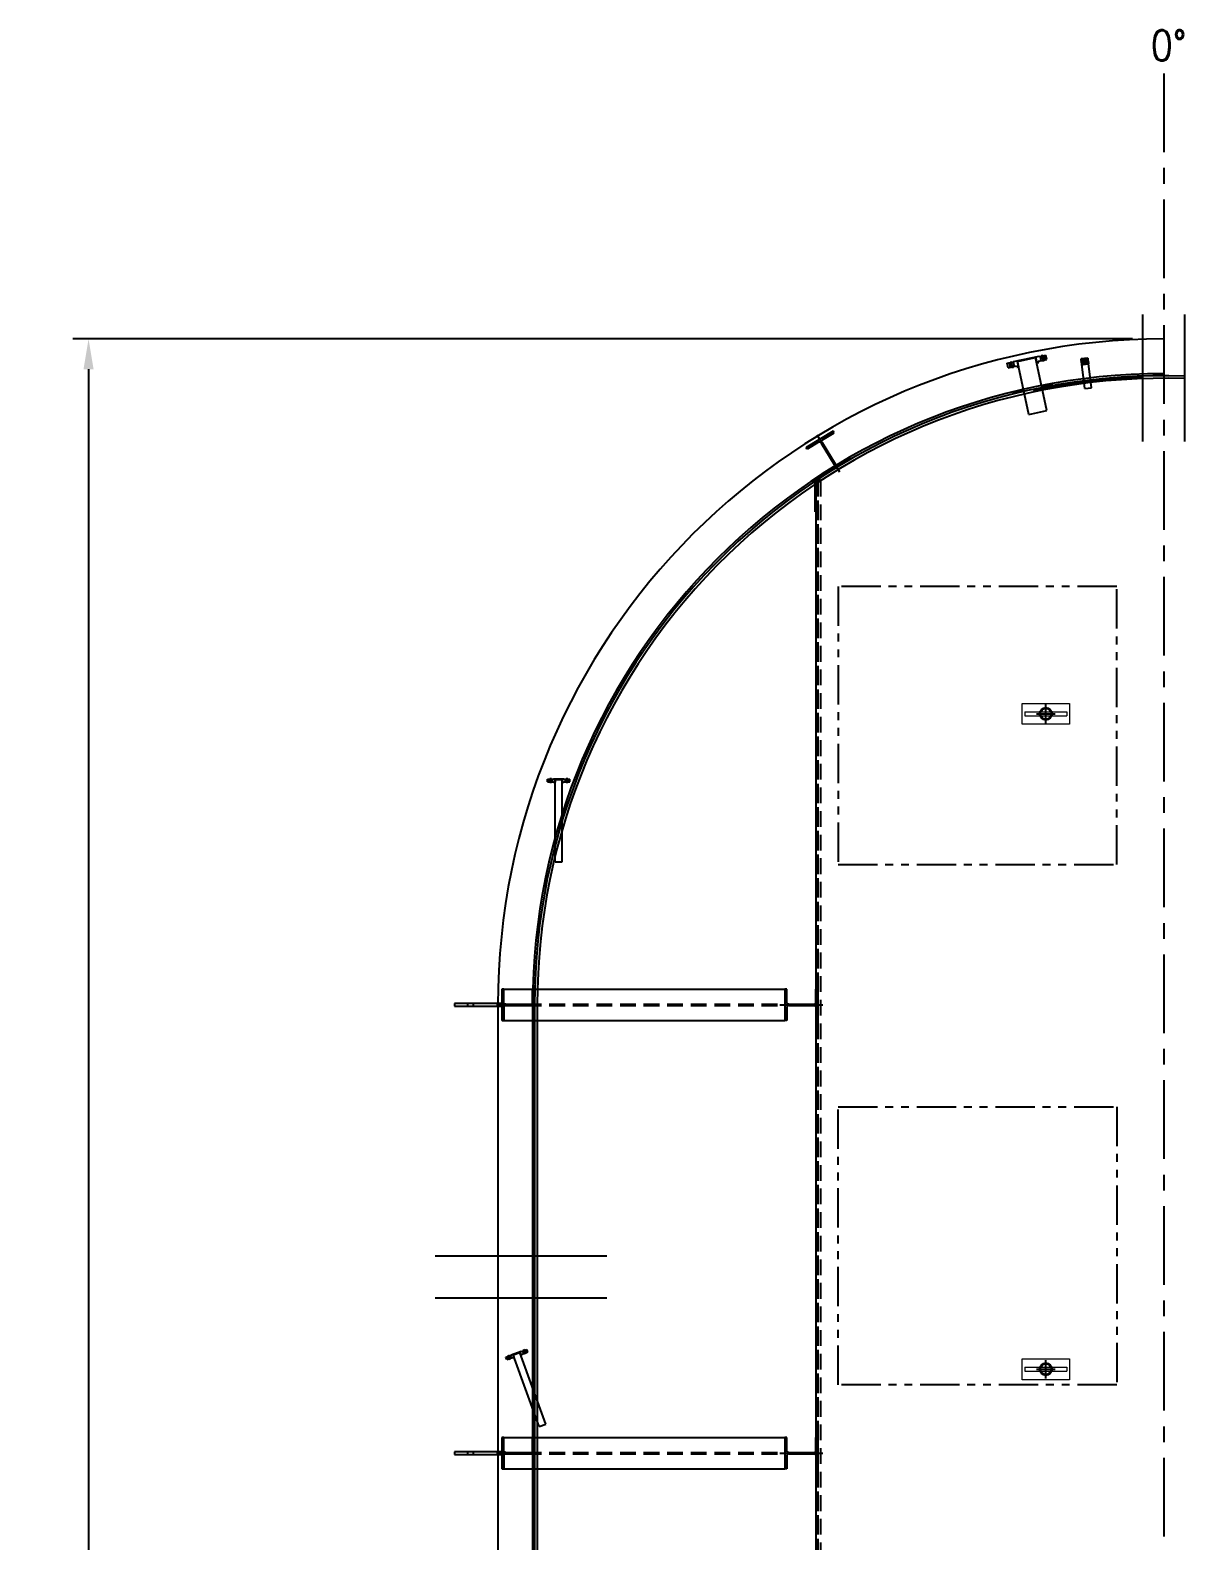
# Model space of a CAD drawing. Extents: x -3358 to -2794, y -13 to 855.
# Drawn here: x -3358.2 to -3138, y 567.1 to 855.2 of the extents above; entities that cross this region are included whole.
import ezdxf
from ezdxf.enums import TextEntityAlignment as Align

# ---------------------------------------------------------------- set-up
doc = ezdxf.new("R2010")
doc.units = 0
doc.header["$LTSCALE"] = 12
doc.header["$MEASUREMENT"] = 0
doc.header["$PDMODE"] = 33
doc.header["$PDSIZE"] = -0.5
for name, pattern in [('CENTER', [2, 1.25, -0.25, 0.25, -0.25]), ('HIDDEN', [0.375, 0.25, -0.125]), ('PHANTOM2', [1.25, 0.625, -0.125, 0.125, -0.125, 0.125, -0.125])]:
    doc.linetypes.add(name, pattern=pattern)
doc.layers.get('Defpoints').update_dxf_attribs({"linetype": 'CONTINUOUS'})
for name, color, linetype in [('1 PIPE', 7, 'CONTINUOUS'), ('1-150-RFSO', 14, 'CONTINUOUS'), ('2 PIPE', 7, 'CONTINUOUS'), ('3 PIPE', 7, 'CONTINUOUS'), ('3-150-RFSO', 14, 'CONTINUOUS'), ('6X20', 3, 'CONTINUOUS'), ('CENTER', 6, 'CENTER'), ('COVER', 3, 'CONTINUOUS'), ('DIM', 1, 'CONTINUOUS'), ('EXTERNALS', 3, 'CONTINUOUS'), ('REPAD', 7, 'CONTINUOUS'), ('ROOF', 140, 'CONTINUOUS'), ('SHELL', 40, 'CONTINUOUS'), ('TEXT', 4, 'CONTINUOUS')]:
    doc.layers.add(name, color=color, linetype=linetype)
for name, color, linetype, lineweight in [('AM_0', 7, 'CONTINUOUS', 30), ('Equipment-AM_0', 7, 'CONTINUOUS', 50), ('Equipment-AM_11', 92, 'PHANTOM2', 25), ('Process-AM_7', 142, 'CENTER', 25)]:
    doc.layers.add(name, color=color, linetype=linetype, lineweight=lineweight)
doc.styles.add('ROMANS', font='ROMANS.shx', dxfattribs={"width": 0.85, "height": 5.76})
doc.styles.get("Standard").update_dxf_attribs({"font": 'sanss___.ttf'})
doc.dimstyles.get("Standard").update_dxf_attribs({"dimtxt": 0.18, "dimasz": 0.18, "dimexe": 0.18, "dimexo": 0.0625, "dimgap": 0.09, "dimtad": 0, "dimtih": 1, "dimtoh": 1, "dimdec": 4, "dimzin": 0, "dimdsep": 46, "dimtxsty": 'Standard', "dimcen": 0.09, "dimadec": 0, "dimazin": 0, "dimtfac": 1, "dimtdec": 4, "dimtofl": 0, "dimtmove": 0, "dimatfit": 3, "dimfxl": 1, "dimtolj": 1, "dimtzin": 0, "dimarcsym": 0})

# ---------------------------------------------------------------- blocks, each defined once
blk = doc.blocks.new('A$C43fa0972')
at = {"layer": 'Equipment-AM_11'}
for points in [[(-62.12, 158.75), (-8.98, 158.75), (-8.98, 211.8), (-62.12, 211.8)], [(-62.12, 112.56), (-8.98, 112.56), (-8.98, 59.51), (-62.12, 59.51)]]:
    blk.add_lwpolyline(points, close=True, dxfattribs=at)
blk = doc.blocks.new('A$C1b871768')
at = {"layer": '6X20'}
for p, q in [((-5.88, 3), (-6.25, 3)), ((-6.25, 3), (-6.25, -3)), ((-5.88, 0.44), (-5.88, 3)), ((-0.38, 3), (0, 3)), ((-0.38, 0.44), (-0.38, 3)), ((0, 3), (0, -3)), ((-5.5, 0.12), (-0.75, 0.12)), ((-5.88, -0.44), (-5.88, -3)), ((-5.5, -0.12), (-0.75, -0.12)), ((-0.38, -0.44), (-0.38, -3)), ((-5.88, -3), (-6.25, -3)), ((-0.38, -3), (0, -3))]:
    blk.add_line(p, q, dxfattribs=at)
for points in [[(-5.5, 0.12, -0.083285), (-5.65, 0.15, -0.09084), (-5.77, 0.22, -0.104065), (-5.85, 0.32, -0.115836), (-5.88, 0.44, -0.115836)], [(-0.75, 0.12, 0.083285), (-0.6, 0.15, 0.09084), (-0.48, 0.22, 0.104065), (-0.4, 0.32, 0.115836), (-0.38, 0.44, 0.115836)], [(-5.5, -0.12, 0.083285), (-5.65, -0.15, 0.09084), (-5.77, -0.22, 0.104065), (-5.85, -0.32, 0.115836), (-5.88, -0.44, 0.115836)], [(-0.75, -0.12, -0.083285), (-0.6, -0.15, -0.09084), (-0.48, -0.22, -0.104065), (-0.4, -0.32, -0.115836), (-0.38, -0.44, -0.115836)]]:
    blk.add_lwpolyline(points, format="xyb", dxfattribs=at)
at = {"layer": 'CENTER'}
blk.add_line((-7.24, 0), (0.99, 0), dxfattribs=at)
blk = doc.blocks.new('A$C379cbd7f')
at = {"layer": '2 PIPE'}
for radius in [1.19, 1.03]:
    blk.add_circle((4.5, 2), radius, dxfattribs=at)
at = {"layer": 'EXTERNALS', "lineweight": 18}
for p, q in [((0, 0), (0, 4)), ((0, 4), (9, 4)), ((9, 4), (9, 0)), ((9, 0), (0, 0)), ((0.5, 2.38), (0.5, 1.62)), ((0.5, 2.38), (3.37, 2.38)), ((0.5, 1.62), (3.37, 1.62)), ((3.54, 2.38), (5.46, 2.38)), ((3.54, 1.62), (5.46, 1.62)), ((5.63, 2.38), (8.5, 2.38)), ((5.63, 1.62), (8.5, 1.62)), ((8.5, 2.38), (8.5, 1.62))]:
    blk.add_line(p, q, dxfattribs=at)
at = {"layer": 'Process-AM_7'}
for p, q in [((4.5, 0.25), (4.5, 3.75)), ((2.75, 2), (6.25, 2))]:
    blk.add_line(p, q, dxfattribs=at)
blk = doc.blocks.new('*D251')
at = {"layer": 'Defpoints', "color": 0, "transparency": 16777216}
for p in [(-3142.02, 796.33), (-3347.09, 278.33), (-3142.02, 278.33)]:
    blk.add_point(p, dxfattribs=at)
at = {"layer": 'TEXT', "color": 0, "lineweight": -2, "transparency": 16777216}
for p, q in [((-3148.02, 796.33), (-3350.09, 796.33)), ((-3347.09, 790.57), (-3347.09, 554.75)), ((-3347.09, 284.09), (-3347.09, 519.92)), ((-3148.02, 278.33), (-3350.09, 278.33))]:
    blk.add_line(p, q, dxfattribs=at)
at = {"layer": 'TEXT', "color": 0, "transparency": 16777216}
for points in [[(-3348.05, 790.57), (-3346.13, 790.57), (-3347.09, 796.33)], [(-3348.05, 284.09), (-3346.13, 284.09), (-3347.09, 278.33)]]:
    blk.add_solid(points, dxfattribs=at)
at = {"layer": 'TEXT', "color": 0, "transparency": 16777216, "char_height": 5.76, "attachment_point": 5, "style": 'ROMANS'}
for s, insert in [('\\A1;43\'-2"', (-3347.09, 545.56)), ('\\A1;[518]', (-3347.09, 528.14))]:
    blk.add_mtext(s, dxfattribs=dict(at, insert=insert))

msp = doc.modelspace()

# ---------------------------------------------------------------- linework, layer by layer
at = {"layer": '1 PIPE'}
for p, q in [((-3157.11491, 786.86836), (-3157.80829, 792.51552)), ((-3155.80971, 787.02862), (-3156.50358, 792.6798)), ((-3157.11491, 786.86836), (-3155.80971, 787.02862)), ((-3258.09824, 696.60243), (-3258.09824, 712.2939)), ((-3258.09824, 712.2939), (-3256.78324, 712.2939)), ((-3256.78324, 696.60243), (-3256.78324, 712.2939)), ((-3258.09824, 696.60243), (-3256.78324, 696.60243)), ((-3266.10164, 602.57864), (-3264.86595, 603.02839)), ((-3261.13607, 588.93583), (-3266.10164, 602.57864)), ((-3259.90037, 589.38559), (-3264.86595, 603.02839)), ((-3261.13607, 588.93583), (-3259.90037, 589.38559))]:
    msp.add_line(p, q, dxfattribs=at)
at = {"layer": '1-150-RFSO'}
for p, q in [((-3259.56574, 712.3564), (-3258.44074, 712.3564)), ((-3259.56574, 711.8564), (-3259.56574, 712.3564)), ((-3259.56574, 711.8564), (-3258.40949, 711.8564)), ((-3259.31574, 712.3564), (-3259.31574, 711.8564)), ((-3258.69074, 712.3564), (-3258.69074, 711.8564)), ((-3258.44074, 712.4189), (-3256.44074, 712.4189)), ((-3258.44074, 712.3564), (-3258.44074, 712.4189)), ((-3258.40949, 711.7939), (-3258.40949, 711.8564)), ((-3258.40949, 711.7939), (-3258.09824, 711.7939)), ((-3258.12074, 712.4189), (-3258.12074, 711.7939)), ((-3256.78324, 711.7939), (-3256.47199, 711.7939)), ((-3256.76074, 712.4189), (-3256.76074, 711.7939)), ((-3256.47199, 711.7939), (-3256.47199, 711.8564)), ((-3256.47199, 711.8564), (-3255.31574, 711.8564)), ((-3256.44074, 712.3564), (-3256.44074, 712.4189)), ((-3256.44074, 712.3564), (-3255.31574, 712.3564)), ((-3256.19074, 712.3564), (-3256.19074, 711.8564)), ((-3255.56574, 712.3564), (-3255.56574, 711.8564)), ((-3255.31574, 711.8564), (-3255.31574, 712.3564)), ((-3267.50202, 602.13545), (-3266.44486, 602.52022)), ((-3267.2671, 602.22096), (-3267.09609, 601.75111)), ((-3266.67979, 602.43472), (-3266.50878, 601.96487)), ((-3266.46624, 602.57896), (-3264.58686, 603.263)), ((-3266.44486, 602.52022), (-3266.46624, 602.57896)), ((-3266.16554, 602.6884), (-3265.95178, 602.10109)), ((-3264.88756, 603.15355), (-3264.67379, 602.56624)), ((-3264.69494, 602.55855), (-3264.40246, 602.665)), ((-3264.56548, 603.20427), (-3264.58686, 603.263)), ((-3264.56548, 603.20427), (-3263.50833, 603.58904)), ((-3264.42383, 602.72373), (-3263.33732, 603.11919)), ((-3264.40246, 602.665), (-3264.42383, 602.72373)), ((-3264.33056, 603.28977), (-3264.15955, 602.81992)), ((-3263.74325, 603.50353), (-3263.57224, 603.03369)), ((-3263.33732, 603.11919), (-3263.50833, 603.58904)), ((-3267.33101, 601.66561), (-3267.50202, 602.13545)), ((-3267.33101, 601.66561), (-3266.24449, 602.06107)), ((-3266.22311, 602.00234), (-3266.24449, 602.06107)), ((-3266.22311, 602.00234), (-3265.93063, 602.10879))]:
    msp.add_line(p, q, dxfattribs=at)
at = {"layer": '3 PIPE'}
for p, q in [((-3169.89702, 792.0623), (-3166.47351, 792.78999)), ((-3164.32022, 782.65957), (-3166.47351, 792.78999)), ((-3167.74374, 781.93188), (-3169.89702, 792.0623)), ((-3167.74374, 781.93188), (-3164.32022, 782.65957))]:
    msp.add_line(p, q, dxfattribs=at)
at = {"layer": '3-150-RFSO'}
for p, q in [((-3170.65662, 792.02864), (-3165.76589, 793.06819)), ((-3166.46526, 792.91954), (-3166.21837, 791.75799)), ((-3165.93777, 792.07321), (-3164.34828, 792.41107)), ((-3165.75289, 793.00706), (-3165.76589, 793.06819)), ((-3165.75289, 793.00706), (-3164.53021, 793.26695)), ((-3165.63062, 793.03305), (-3165.4487, 792.17717)), ((-3164.89701, 793.18898), (-3164.71509, 792.3331)), ((-3164.34828, 792.41107), (-3164.53021, 793.26695)), ((-3171.86631, 791.70761), (-3170.64363, 791.9675)), ((-3171.68439, 790.85173), (-3171.86631, 791.70761)), ((-3171.68439, 790.85173), (-3170.0949, 791.18959)), ((-3171.49951, 791.78558), (-3171.31759, 790.9297)), ((-3170.7659, 791.94151), (-3170.58398, 791.08563)), ((-3170.64363, 791.9675), (-3170.65662, 792.02864)), ((-3170.04292, 790.94505), (-3170.0949, 791.18959)), ((-3170.04292, 790.94505), (-3169.67612, 791.02302)), ((-3169.95725, 792.17729), (-3169.71035, 791.01574)), ((-3166.2526, 791.75071), (-3165.8858, 791.82868)), ((-3165.8858, 791.82868), (-3165.93777, 792.07321))]:
    msp.add_line(p, q, dxfattribs=at)
at = {"layer": '6X20'}
for p, q in [((-3268.22084, 672.33221), (-3214.27084, 672.33221)), ((-3268.22084, 666.33221), (-3268.22084, 672.33221)), ((-3213.89584, 672.33221), (-3214.27084, 672.33221)), ((-3214.27084, 672.33221), (-3214.27084, 666.33221)), ((-3213.89584, 669.76971), (-3213.89584, 672.33221)), ((-3208.39584, 672.33221), (-3208.02084, 672.33221)), ((-3208.39584, 669.76971), (-3208.39584, 672.33221)), ((-3208.02084, 672.33221), (-3208.02084, 666.33221)), ((-3213.89584, 668.89471), (-3213.89584, 666.33221)), ((-3213.52084, 669.45721), (-3208.77084, 669.45721)), ((-3213.52084, 669.20721), (-3208.77084, 669.20721)), ((-3208.39584, 668.89471), (-3208.39584, 666.33221)), ((-3268.22084, 666.33221), (-3214.27084, 666.33221)), ((-3213.89584, 666.33221), (-3214.27084, 666.33221)), ((-3208.39584, 666.33221), (-3208.02084, 666.33221)), ((-3268.22084, 586.83221), (-3214.27084, 586.83221)), ((-3268.22084, 580.83221), (-3268.22084, 586.83221)), ((-3213.89584, 586.83221), (-3214.27084, 586.83221)), ((-3214.27084, 586.83221), (-3214.27084, 580.83221)), ((-3213.89584, 584.26971), (-3213.89584, 586.83221)), ((-3208.39584, 586.83221), (-3208.02084, 586.83221)), ((-3208.39584, 584.26971), (-3208.39584, 586.83221)), ((-3208.02084, 586.83221), (-3208.02084, 580.83221)), ((-3213.89584, 583.39471), (-3213.89584, 580.83221)), ((-3213.52084, 583.95721), (-3208.77084, 583.95721)), ((-3213.52084, 583.70721), (-3208.77084, 583.70721)), ((-3208.39584, 583.39471), (-3208.39584, 580.83221)), ((-3268.22084, 580.83221), (-3214.27084, 580.83221)), ((-3213.89584, 580.83221), (-3214.27084, 580.83221)), ((-3208.39584, 580.83221), (-3208.02084, 580.83221))]:
    msp.add_line(p, q, dxfattribs=at)
at = {"layer": '6X20', "linetype": 'HIDDEN'}
for p, q in [((-3268.22084, 669.45721), (-3214.27084, 669.45721)), ((-3268.22084, 669.20721), (-3214.27084, 669.20721)), ((-3268.22084, 583.95721), (-3214.27084, 583.95721)), ((-3268.22084, 583.70721), (-3214.27084, 583.70721))]:
    msp.add_line(p, q, dxfattribs=at)
at = {"layer": '6X20'}
for points in [[(-3213.52084, 669.45721, -0.083284913), (-3213.66728, 669.48177, -0.090840062), (-3213.78601, 669.54874, -0.104065287), (-3213.86846, 669.65309, -0.115836433), (-3213.89584, 669.76971, -0.115836433)], [(-3213.52084, 669.20721, 0.083284913), (-3213.66728, 669.18265, 0.090840062), (-3213.78601, 669.11568, 0.104065287), (-3213.86846, 669.01132, 0.115836433), (-3213.89584, 668.89471, 0.115836433)], [(-3208.77084, 669.45721, 0.083284913), (-3208.6244, 669.48177, 0.090840062), (-3208.50568, 669.54874, 0.104065287), (-3208.42323, 669.65309, 0.115836433), (-3208.39584, 669.76971, 0.115836433)], [(-3208.77084, 669.20721, -0.083284913), (-3208.6244, 669.18265, -0.090840062), (-3208.50568, 669.11568, -0.104065287), (-3208.42323, 669.01132, -0.115836433), (-3208.39584, 668.89471, -0.115836433)], [(-3213.52084, 583.95721, -0.083284913), (-3213.66728, 583.98177, -0.090840062), (-3213.78601, 584.04874, -0.104065287), (-3213.86846, 584.15309, -0.115836433), (-3213.89584, 584.26971, -0.115836433)], [(-3213.52084, 583.70721, 0.083284913), (-3213.66728, 583.68265, 0.090840062), (-3213.78601, 583.61568, 0.104065287), (-3213.86846, 583.51132, 0.115836433), (-3213.89584, 583.39471, 0.115836433)], [(-3208.77084, 583.95721, 0.083284913), (-3208.6244, 583.98177, 0.090840062), (-3208.50568, 584.04874, 0.104065287), (-3208.42323, 584.15309, 0.115836433), (-3208.39584, 584.26971, 0.115836433)], [(-3208.77084, 583.70721, -0.083284913), (-3208.6244, 583.68265, -0.090840062), (-3208.50568, 583.61568, -0.104065287), (-3208.42323, 583.51132, -0.115836433), (-3208.39584, 583.39471, -0.115836433)]]:
    msp.add_lwpolyline(points, format="xyb", dxfattribs=at)
at = {"layer": 'AM_0'}
for p, q in [((-3157.80829, 792.51552), (-3156.50358, 792.6798)), ((-3157.78762, 792.32914), (-3157.78607, 792.31673)), ((-3157.7409, 792.39168), (-3157.7378, 792.36687)), ((-3156.5466, 792.56733), (-3156.54967, 792.59187)), ((-3156.53417, 792.46811), (-3156.53725, 792.49265)), ((-3156.52174, 792.36888), (-3156.52482, 792.39342)), ((-3156.50931, 792.26966), (-3156.51239, 792.2942)), ((-3156.49989, 792.62987), (-3156.5061, 792.67948)), ((-3156.48746, 792.53065), (-3156.48901, 792.54305)), ((-3156.47503, 792.43142), (-3156.47658, 792.44382)), ((-3156.4626, 792.3322), (-3156.46415, 792.3446)), ((-3157.77519, 792.22991), (-3157.77364, 792.21751)), ((-3157.76276, 792.13069), (-3157.76121, 792.11829)), ((-3157.75033, 792.03146), (-3157.74878, 792.01906)), ((-3157.7379, 791.93224), (-3157.73635, 791.91984)), ((-3157.72847, 792.29245), (-3157.72537, 792.26765)), ((-3157.72547, 791.83302), (-3157.72392, 791.82061)), ((-3157.71605, 792.19323), (-3157.71294, 792.16842)), ((-3157.71304, 791.73379), (-3157.71149, 791.72139)), ((-3157.70362, 792.09401), (-3157.70051, 792.0692)), ((-3157.70061, 791.63457), (-3157.69906, 791.62216)), ((-3157.69119, 791.99478), (-3157.68808, 791.96998)), ((-3157.68818, 791.53534), (-3157.68663, 791.52294)), ((-3157.68663, 791.52294), (-3157.62904, 791.49866)), ((-3157.67575, 791.43612), (-3157.68663, 791.52294)), ((-3157.67876, 791.89556), (-3157.67565, 791.87075)), ((-3157.66633, 791.79633), (-3157.66322, 791.77153)), ((-3157.6539, 791.69711), (-3157.65079, 791.6723)), ((-3157.64147, 791.59788), (-3157.63836, 791.57308)), ((-3157.62904, 791.49866), (-3157.62593, 791.47385)), ((-3156.49688, 792.17043), (-3156.49996, 792.19497)), ((-3156.48445, 792.07121), (-3156.48753, 792.09575)), ((-3156.47202, 791.97198), (-3156.4751, 791.99652)), ((-3156.45959, 791.87276), (-3156.46267, 791.8973)), ((-3156.45017, 792.23297), (-3156.45172, 792.24538)), ((-3156.44716, 791.77353), (-3156.45024, 791.79807)), ((-3156.43774, 792.13375), (-3156.43929, 792.14615)), ((-3156.43474, 791.67431), (-3156.43781, 791.69885)), ((-3156.42531, 792.03452), (-3156.42686, 792.04693)), ((-3156.41288, 791.9353), (-3156.41443, 791.9477)), ((-3156.40045, 791.83607), (-3156.402, 791.84848)), ((-3156.38802, 791.73685), (-3156.38957, 791.74925))]:
    msp.add_line(p, q, dxfattribs=at)
at = {"layer": 'AM_0', "flags": 128}
for points in [[(-3156.5024, 792.62904), (-3156.51519, 792.62484), (-3156.56199, 792.61576), (-3156.63775, 792.60313), (-3156.73899, 792.58737), (-3156.86418, 792.56848), (-3156.84309, 792.56754), (-3156.99577, 792.54535), (-3157.15684, 792.52198), (-3157.13911, 792.52056), (-3157.29179, 792.49837), (-3157.4342, 792.47736), (-3157.55939, 792.45846), (-3157.66063, 792.4427), (-3157.73639, 792.43007), (-3157.78319, 792.42099), (-3157.79607, 792.41604), (-3157.79325, 792.41487)], [(-3157.79325, 792.41487), (-3157.76458, 792.40271), (-3157.7359, 792.39055)], [(-3156.49165, 792.54323), (-3156.48901, 792.54305), (-3156.50432, 792.53802), (-3156.55111, 792.52894), (-3156.62688, 792.51631), (-3156.72811, 792.50055), (-3156.8533, 792.48165), (-3156.83222, 792.48071), (-3156.98489, 792.45853), (-3157.14596, 792.43515), (-3157.12824, 792.43373), (-3157.28091, 792.41155), (-3157.42333, 792.39053), (-3157.54852, 792.37164), (-3157.64975, 792.35588), (-3157.72552, 792.34325), (-3157.77231, 792.33416), (-3157.78762, 792.32914)], [(-3156.48997, 792.52982), (-3156.50276, 792.52562), (-3156.54956, 792.51654), (-3156.62532, 792.5039), (-3156.72656, 792.48814), (-3156.85175, 792.46925), (-3156.83066, 792.46831), (-3156.98334, 792.44613), (-3157.14441, 792.42275), (-3157.12668, 792.42133), (-3157.27936, 792.39915), (-3157.42177, 792.37813), (-3157.54697, 792.35924), (-3157.6482, 792.34348), (-3157.72396, 792.33084), (-3157.77076, 792.32176), (-3157.78607, 792.31673), (-3157.77697, 792.31612)], [(-3157.73323, 792.3692), (-3157.75802, 792.35034), (-3157.78281, 792.33148)], [(-3157.78082, 792.31565), (-3157.75215, 792.30349), (-3157.72347, 792.29132)], [(-3156.47922, 792.44401), (-3156.47658, 792.44382), (-3156.49189, 792.4388), (-3156.53868, 792.42972), (-3156.61445, 792.41708), (-3156.71568, 792.40132), (-3156.84087, 792.38243), (-3156.81979, 792.38149), (-3156.97246, 792.3593), (-3157.13353, 792.33593), (-3157.11581, 792.33451), (-3157.26848, 792.31232), (-3157.4109, 792.29131), (-3157.53609, 792.27242), (-3157.63732, 792.25666), (-3157.71309, 792.24402), (-3157.75988, 792.23494), (-3157.77519, 792.22991)], [(-3156.47503, 792.43142), (-3156.49033, 792.4264), (-3156.53713, 792.41731), (-3156.6129, 792.40468), (-3156.71413, 792.38892), (-3156.83932, 792.37003), (-3156.81823, 792.36909), (-3156.97091, 792.3469), (-3157.13198, 792.32353), (-3157.11425, 792.32211), (-3157.26693, 792.29992), (-3157.40934, 792.27891), (-3157.53454, 792.26001), (-3157.63577, 792.24425), (-3157.71153, 792.23162), (-3157.75833, 792.22254), (-3157.77364, 792.21751), (-3157.76454, 792.21689)], [(-3156.4668, 792.34478), (-3156.46415, 792.3446), (-3156.47946, 792.33957), (-3156.52625, 792.33049), (-3156.60202, 792.31786), (-3156.70325, 792.3021), (-3156.82844, 792.2832), (-3156.80736, 792.28227), (-3156.96003, 792.26008), (-3157.1211, 792.23671), (-3157.10338, 792.23529), (-3157.25605, 792.2131), (-3157.39847, 792.19208), (-3157.52366, 792.17319), (-3157.62489, 792.15743), (-3157.70066, 792.1448), (-3157.74745, 792.13572), (-3157.76276, 792.13069)], [(-3156.4626, 792.3322), (-3156.4779, 792.32717), (-3156.5247, 792.31809), (-3156.60047, 792.30545), (-3156.7017, 792.2897), (-3156.82689, 792.2708), (-3156.8058, 792.26986), (-3156.95848, 792.24768), (-3157.11955, 792.2243), (-3157.10182, 792.22288), (-3157.2545, 792.2007), (-3157.39692, 792.17968), (-3157.52211, 792.16079), (-3157.62334, 792.14503), (-3157.6991, 792.13239), (-3157.7459, 792.12331), (-3157.76121, 792.11829), (-3157.75211, 792.11767)], [(-3156.55218, 792.59129), (-3156.56399, 792.58724), (-3156.60771, 792.57854), (-3156.67851, 792.56653), (-3156.77312, 792.5516), (-3156.72661, 792.55381), (-3156.85972, 792.53396), (-3157.00241, 792.51302), (-3157.15295, 792.49097), (-3157.1247, 792.49087), (-3157.26739, 792.46993), (-3157.4005, 792.45008), (-3157.5175, 792.43222), (-3157.6121, 792.41729), (-3157.6829, 792.40527), (-3157.72662, 792.39658), (-3157.7409, 792.39168)], [(-3156.5466, 792.56733), (-3156.56088, 792.56243), (-3156.6046, 792.55374), (-3156.6754, 792.54172), (-3156.77001, 792.52679), (-3156.72351, 792.529), (-3156.85661, 792.50915), (-3156.9993, 792.48822), (-3157.14985, 792.46616), (-3157.12159, 792.46606), (-3157.26428, 792.44513), (-3157.39739, 792.42528), (-3157.51439, 792.40741), (-3157.60899, 792.39248), (-3157.6798, 792.38047), (-3157.72351, 792.37177), (-3157.72965, 792.36967)], [(-3156.53975, 792.49206), (-3156.55156, 792.48801), (-3156.59528, 792.47932), (-3156.66608, 792.4673), (-3156.76069, 792.45238), (-3156.87769, 792.43451), (-3156.84729, 792.43473), (-3156.98998, 792.4138), (-3157.14052, 792.39174), (-3157.11227, 792.39164), (-3157.25496, 792.37071), (-3157.38807, 792.35086), (-3157.50507, 792.33299), (-3157.59967, 792.31806), (-3157.67047, 792.30605), (-3157.71419, 792.29735), (-3157.72847, 792.29245)], [(-3156.53417, 792.46811), (-3156.54845, 792.46321), (-3156.59217, 792.45451), (-3156.66297, 792.4425), (-3156.75758, 792.42757), (-3156.87458, 792.4097), (-3156.84418, 792.40993), (-3156.98687, 792.38899), (-3157.13742, 792.36694), (-3157.10916, 792.36684), (-3157.25185, 792.3459), (-3157.38496, 792.32605), (-3157.50196, 792.30818), (-3157.59657, 792.29326), (-3157.66737, 792.28124), (-3157.71108, 792.27255), (-3157.71722, 792.27044)], [(-3156.52733, 792.39284), (-3156.53913, 792.38879), (-3156.58285, 792.38009), (-3156.65365, 792.36808), (-3156.74826, 792.35315), (-3156.86526, 792.33528), (-3156.83486, 792.33551), (-3156.97755, 792.31457), (-3157.1281, 792.29252), (-3157.09984, 792.29242), (-3157.24253, 792.27148), (-3157.37564, 792.25163), (-3157.49264, 792.23377), (-3157.58724, 792.21884), (-3157.65804, 792.20682), (-3157.70176, 792.19813), (-3157.71605, 792.19323)], [(-3156.52174, 792.36888), (-3156.53602, 792.36398), (-3156.57974, 792.35529), (-3156.65054, 792.34327), (-3156.74515, 792.32834), (-3156.86215, 792.31048), (-3156.83175, 792.3107), (-3156.97444, 792.28977), (-3157.12499, 792.26771), (-3157.09673, 792.26761), (-3157.23942, 792.24668), (-3157.37253, 792.22683), (-3157.48953, 792.20896), (-3157.58414, 792.19403), (-3157.65494, 792.18202), (-3157.69865, 792.17332), (-3157.70479, 792.17122)], [(-3156.55009, 792.59155), (-3156.52517, 792.61044), (-3156.50025, 792.62933)], [(-3156.48949, 792.54349), (-3156.51831, 792.55564), (-3156.54663, 792.56759)], [(-3156.53766, 792.49233), (-3156.51274, 792.51122), (-3156.48782, 792.5301)], [(-3156.47706, 792.44426), (-3156.50588, 792.45642), (-3156.5342, 792.46837)], [(-3156.52523, 792.3931), (-3156.50031, 792.41199), (-3156.47539, 792.43088)], [(-3156.46463, 792.34504), (-3156.49345, 792.35719), (-3156.52177, 792.36915)], [(-3156.51281, 792.29388), (-3156.48788, 792.31277), (-3156.46296, 792.33165)], [(-3157.7208, 792.26998), (-3157.74559, 792.25112), (-3157.77038, 792.23226)], [(-3157.76839, 792.21643), (-3157.73972, 792.20426), (-3157.71104, 792.1921)], [(-3157.70837, 792.17075), (-3157.73316, 792.15189), (-3157.75795, 792.13303)], [(-3157.75596, 792.1172), (-3157.72729, 792.10504), (-3157.69862, 792.09287)], [(-3156.45437, 792.24556), (-3156.45172, 792.24538), (-3156.46703, 792.24035), (-3156.51382, 792.23127), (-3156.58959, 792.21863), (-3156.69082, 792.20287), (-3156.81601, 792.18398), (-3156.79493, 792.18304), (-3156.9476, 792.16086), (-3157.10867, 792.13748), (-3157.09095, 792.13606), (-3157.24362, 792.11388), (-3157.38604, 792.09286), (-3157.51123, 792.07397), (-3157.61246, 792.05821), (-3157.68823, 792.04557), (-3157.73502, 792.03649), (-3157.75033, 792.03146)], [(-3156.45269, 792.23215), (-3156.46547, 792.22795), (-3156.51227, 792.21887), (-3156.58804, 792.20623), (-3156.68927, 792.19047), (-3156.81446, 792.17158), (-3156.79337, 792.17064), (-3156.94605, 792.14845), (-3157.10712, 792.12508), (-3157.08939, 792.12366), (-3157.24207, 792.10147), (-3157.38449, 792.08046), (-3157.50968, 792.06156), (-3157.61091, 792.04581), (-3157.68668, 792.03317), (-3157.73347, 792.02409), (-3157.74878, 792.01906), (-3157.73968, 792.01844)], [(-3157.69594, 792.07153), (-3157.72073, 792.05267), (-3157.74552, 792.03381)], [(-3157.74353, 792.01798), (-3157.71486, 792.00581), (-3157.68619, 791.99365)], [(-3156.44194, 792.14633), (-3156.43929, 792.14615), (-3156.4546, 792.14113), (-3156.50139, 792.13204), (-3156.57716, 792.11941), (-3156.67839, 792.10365), (-3156.80358, 792.08476), (-3156.7825, 792.08382), (-3156.93517, 792.06163), (-3157.09624, 792.03826), (-3157.07852, 792.03684), (-3157.23119, 792.01465), (-3157.37361, 791.99364), (-3157.4988, 791.97474), (-3157.60003, 791.95898), (-3157.6758, 791.94635), (-3157.7226, 791.93727), (-3157.7379, 791.93224)], [(-3156.44026, 792.13292), (-3156.45304, 792.12872), (-3156.49984, 792.11964), (-3156.57561, 792.107), (-3156.67684, 792.09125), (-3156.80203, 792.07235), (-3156.78095, 792.07141), (-3156.93362, 792.04923), (-3157.09469, 792.02585), (-3157.07696, 792.02443), (-3157.22964, 792.00225), (-3157.37206, 791.98123), (-3157.49725, 791.96234), (-3157.59848, 791.94658), (-3157.67425, 791.93394), (-3157.72104, 791.92486), (-3157.73635, 791.91984), (-3157.72725, 791.91922)], [(-3157.68351, 791.9723), (-3157.7083, 791.95345), (-3157.73309, 791.93459)], [(-3157.7311, 791.91875), (-3157.70243, 791.90659), (-3157.67376, 791.89443)], [(-3156.42951, 792.04711), (-3156.42686, 792.04693), (-3156.44217, 792.0419), (-3156.48896, 792.03282), (-3156.56473, 792.02018), (-3156.66596, 792.00443), (-3156.79115, 791.98553), (-3156.77007, 791.98459), (-3156.92274, 791.96241), (-3157.08382, 791.93903), (-3157.06609, 791.93761), (-3157.21876, 791.91543), (-3157.36118, 791.89441), (-3157.48637, 791.87552), (-3157.5876, 791.85976), (-3157.66337, 791.84712), (-3157.71017, 791.83804), (-3157.72547, 791.83302)], [(-3156.42783, 792.0337), (-3156.44061, 792.0295), (-3156.48741, 792.02042), (-3156.56318, 792.00778), (-3156.66441, 791.99202), (-3156.7896, 791.97313), (-3156.76852, 791.97219), (-3156.92119, 791.95), (-3157.08226, 791.92663), (-3157.06454, 791.92521), (-3157.21721, 791.90302), (-3157.35963, 791.88201), (-3157.48482, 791.86311), (-3157.58605, 791.84736), (-3157.66182, 791.83472), (-3157.70861, 791.82564), (-3157.72392, 791.82061), (-3157.71482, 791.81999)], [(-3157.67108, 791.87308), (-3157.69587, 791.85422), (-3157.72066, 791.83536)], [(-3157.71867, 791.81953), (-3157.69, 791.80736), (-3157.66133, 791.7952)], [(-3156.41708, 791.94788), (-3156.41443, 791.9477), (-3156.42974, 791.94268), (-3156.47653, 791.93359), (-3156.5523, 791.92096), (-3156.65353, 791.9052), (-3156.77872, 791.88631), (-3156.75764, 791.88537), (-3156.91031, 791.86318), (-3157.07139, 791.83981), (-3157.05366, 791.83839), (-3157.20633, 791.8162), (-3157.34875, 791.79519), (-3157.47394, 791.77629), (-3157.57517, 791.76053), (-3157.65094, 791.7479), (-3157.69774, 791.73882), (-3157.71304, 791.73379)], [(-3156.41288, 791.9353), (-3156.42819, 791.93027), (-3156.47498, 791.92119), (-3156.55075, 791.90856), (-3156.65198, 791.8928), (-3156.77717, 791.8739), (-3156.75609, 791.87296), (-3156.90876, 791.85078), (-3157.06983, 791.8274), (-3157.05211, 791.82598), (-3157.20478, 791.8038), (-3157.3472, 791.78278), (-3157.47239, 791.76389), (-3157.57362, 791.74813), (-3157.64939, 791.7355), (-3157.69618, 791.72641), (-3157.71149, 791.72139), (-3157.70239, 791.72077)], [(-3157.65865, 791.77386), (-3157.68344, 791.755), (-3157.70823, 791.73614)], [(-3157.70625, 791.7203), (-3157.67757, 791.70814), (-3157.6489, 791.69598)], [(-3156.5149, 792.29361), (-3156.5267, 792.28956), (-3156.57042, 792.28087), (-3156.64122, 792.26885), (-3156.73583, 792.25393), (-3156.85283, 792.23606), (-3156.82243, 792.23629), (-3156.96512, 792.21535), (-3157.11567, 792.19329), (-3157.08741, 792.19319), (-3157.2301, 792.17226), (-3157.36321, 792.15241), (-3157.48021, 792.13454), (-3157.57481, 792.11961), (-3157.64561, 792.1076), (-3157.68933, 792.0989), (-3157.70362, 792.09401)], [(-3156.40465, 791.84866), (-3156.402, 791.84848), (-3156.41731, 791.84345), (-3156.46411, 791.83437), (-3156.53987, 791.82173), (-3156.6411, 791.80598), (-3156.7663, 791.78708), (-3156.74521, 791.78614), (-3156.89788, 791.76396), (-3157.05896, 791.74058), (-3157.04123, 791.73916), (-3157.1939, 791.71698), (-3157.33632, 791.69596), (-3157.46151, 791.67707), (-3157.56274, 791.66131), (-3157.63851, 791.64867), (-3157.68531, 791.63959), (-3157.70061, 791.63457)], [(-3156.40045, 791.83607), (-3156.41576, 791.83105), (-3156.46255, 791.82197), (-3156.53832, 791.80933), (-3156.63955, 791.79357), (-3156.76474, 791.77468), (-3156.74366, 791.77374), (-3156.89633, 791.75155), (-3157.0574, 791.72818), (-3157.03968, 791.72676), (-3157.19235, 791.70457), (-3157.33477, 791.68356), (-3157.45996, 791.66466), (-3157.56119, 791.64891), (-3157.63696, 791.63627), (-3157.68375, 791.62719), (-3157.69906, 791.62216), (-3157.68996, 791.62154)], [(-3157.64622, 791.67463), (-3157.67101, 791.65577), (-3157.6958, 791.63691)], [(-3157.69382, 791.62108), (-3157.66514, 791.60892), (-3157.63647, 791.59675)], [(-3156.50931, 792.26966), (-3156.5236, 792.26476), (-3156.56731, 792.25606), (-3156.63811, 792.24405), (-3156.73272, 792.22912), (-3156.84972, 792.21125), (-3156.81932, 792.21148), (-3156.96202, 792.19054), (-3157.11256, 792.16849), (-3157.0843, 792.16839), (-3157.22699, 792.14745), (-3157.3601, 792.1276), (-3157.4771, 792.10974), (-3157.57171, 792.09481), (-3157.64251, 792.08279), (-3157.68623, 792.0741), (-3157.69236, 792.07199)], [(-3156.50247, 792.19439), (-3156.51427, 792.19034), (-3156.55799, 792.18164), (-3156.62879, 792.16963), (-3156.7234, 792.1547), (-3156.8404, 792.13683), (-3156.81, 792.13706), (-3156.95269, 792.11613), (-3157.10324, 792.09407), (-3157.07498, 792.09397), (-3157.21767, 792.07303), (-3157.35078, 792.05319), (-3157.46778, 792.03532), (-3157.56238, 792.02039), (-3157.63319, 792.00838), (-3157.6769, 791.99968), (-3157.69119, 791.99478)], [(-3156.39222, 791.74943), (-3156.38957, 791.74925), (-3156.40488, 791.74423), (-3156.45168, 791.73515), (-3156.52744, 791.72251), (-3156.62867, 791.70675), (-3156.75387, 791.68786), (-3156.73278, 791.68692), (-3156.88545, 791.66473), (-3157.04653, 791.64136), (-3157.0288, 791.63994), (-3157.18147, 791.61775), (-3157.32389, 791.59674), (-3157.44908, 791.57784), (-3157.55031, 791.56209), (-3157.62608, 791.54945), (-3157.67288, 791.54037), (-3157.68818, 791.53534)], [(-3156.39054, 791.73602), (-3156.40333, 791.73182), (-3156.45012, 791.72274), (-3156.52589, 791.71011), (-3156.62712, 791.69435), (-3156.75231, 791.67545), (-3156.73123, 791.67451), (-3156.8839, 791.65233), (-3157.04497, 791.62896), (-3157.02725, 791.62754), (-3157.17992, 791.60535), (-3157.32234, 791.58433), (-3157.44753, 791.56544), (-3157.54876, 791.54968), (-3157.62453, 791.53705), (-3157.67132, 791.52796), (-3157.68663, 791.52294)], [(-3157.63379, 791.57541), (-3157.65858, 791.55655), (-3157.68337, 791.53769)], [(-3156.49688, 792.17043), (-3156.51117, 792.16553), (-3156.55488, 792.15684), (-3156.62568, 792.14482), (-3156.72029, 792.1299), (-3156.83729, 792.11203), (-3156.80689, 792.11225), (-3156.94959, 792.09132), (-3157.10013, 792.06926), (-3157.07187, 792.06916), (-3157.21457, 792.04823), (-3157.34767, 792.02838), (-3157.46467, 792.01051), (-3157.55928, 791.99558), (-3157.63008, 791.98357), (-3157.6738, 791.97487), (-3157.67993, 791.97277)], [(-3156.49004, 792.09516), (-3156.50184, 792.09111), (-3156.54556, 792.08242), (-3156.61636, 792.0704), (-3156.71097, 792.05548), (-3156.82797, 792.03761), (-3156.79757, 792.03784), (-3156.94026, 792.0169), (-3157.09081, 791.99485), (-3157.06255, 791.99474), (-3157.20524, 791.97381), (-3157.33835, 791.95396), (-3157.45535, 791.93609), (-3157.54995, 791.92116), (-3157.62076, 791.90915), (-3157.66447, 791.90045), (-3157.67876, 791.89556)], [(-3156.37979, 791.65021), (-3156.37714, 791.65003), (-3156.39245, 791.645), (-3156.43925, 791.63592), (-3156.51501, 791.62328), (-3156.61625, 791.60753), (-3156.74144, 791.58863), (-3156.72035, 791.58769), (-3156.87302, 791.56551), (-3157.0341, 791.54213), (-3157.01637, 791.54071), (-3157.16904, 791.51853), (-3157.31146, 791.49751), (-3157.43665, 791.47862), (-3157.53789, 791.46286), (-3157.61365, 791.45022), (-3157.66045, 791.44114), (-3157.67575, 791.43612)], [(-3157.62136, 791.47618), (-3157.64615, 791.45732), (-3157.67094, 791.43846)], [(-3156.48445, 792.07121), (-3156.49874, 792.06631), (-3156.54245, 792.05761), (-3156.61326, 792.0456), (-3156.70786, 792.03067), (-3156.82486, 792.0128), (-3156.79446, 792.01303), (-3156.93716, 791.99209), (-3157.0877, 791.97004), (-3157.05944, 791.96994), (-3157.20214, 791.949), (-3157.33524, 791.92915), (-3157.45224, 791.91129), (-3157.54685, 791.89636), (-3157.61765, 791.88434), (-3157.66137, 791.87565), (-3157.6675, 791.87354)], [(-3156.47761, 791.99594), (-3156.48941, 791.99189), (-3156.53313, 791.98319), (-3156.60393, 791.97118), (-3156.69854, 791.95625), (-3156.81554, 791.93838), (-3156.78514, 791.93861), (-3156.92783, 791.91768), (-3157.07838, 791.89562), (-3157.05012, 791.89552), (-3157.19281, 791.87458), (-3157.32592, 791.85474), (-3157.44292, 791.83687), (-3157.53753, 791.82194), (-3157.60833, 791.80993), (-3157.65204, 791.80123), (-3157.66633, 791.79633)], [(-3156.47202, 791.97198), (-3156.48631, 791.96708), (-3156.53003, 791.95839), (-3156.60083, 791.94637), (-3156.69543, 791.93145), (-3156.81243, 791.91358), (-3156.78203, 791.91381), (-3156.92473, 791.89287), (-3157.07527, 791.87082), (-3157.04701, 791.87071), (-3157.18971, 791.84978), (-3157.32281, 791.82993), (-3157.43981, 791.81206), (-3157.53442, 791.79713), (-3157.60522, 791.78512), (-3157.64894, 791.77642), (-3157.65507, 791.77432)], [(-3156.46518, 791.89671), (-3156.47699, 791.89267), (-3156.5207, 791.88397), (-3156.5915, 791.87196), (-3156.68611, 791.85703), (-3156.80311, 791.83916), (-3156.77271, 791.83939), (-3156.9154, 791.81845), (-3157.06595, 791.7964), (-3157.03769, 791.7963), (-3157.18038, 791.77536), (-3157.31349, 791.75551), (-3157.43049, 791.73764), (-3157.5251, 791.72272), (-3157.5959, 791.7107), (-3157.63961, 791.70201), (-3157.6539, 791.69711)], [(-3156.45959, 791.87276), (-3156.47388, 791.86786), (-3156.5176, 791.85916), (-3156.5884, 791.84715), (-3156.683, 791.83222), (-3156.8, 791.81435), (-3156.76961, 791.81458), (-3156.9123, 791.79365), (-3157.06284, 791.77159), (-3157.03458, 791.77149), (-3157.17728, 791.75055), (-3157.31038, 791.73071), (-3157.42738, 791.71284), (-3157.52199, 791.69791), (-3157.59279, 791.6859), (-3157.63651, 791.6772), (-3157.64264, 791.6751)], [(-3156.45275, 791.79749), (-3156.46456, 791.79344), (-3156.50827, 791.78475), (-3156.57907, 791.77273), (-3156.67368, 791.7578), (-3156.79068, 791.73994), (-3156.76028, 791.74016), (-3156.90298, 791.71923), (-3157.05352, 791.69717), (-3157.02526, 791.69707), (-3157.16795, 791.67614), (-3157.30106, 791.65629), (-3157.41806, 791.63842), (-3157.51267, 791.62349), (-3157.58347, 791.61148), (-3157.62719, 791.60278), (-3157.64147, 791.59788)], [(-3156.44716, 791.77353), (-3156.46145, 791.76864), (-3156.50517, 791.75994), (-3156.57597, 791.74793), (-3156.67057, 791.733), (-3156.78757, 791.71513), (-3156.75718, 791.71536), (-3156.89987, 791.69442), (-3157.05041, 791.67237), (-3157.02216, 791.67226), (-3157.16485, 791.65133), (-3157.29795, 791.63148), (-3157.41495, 791.61361), (-3157.50956, 791.59869), (-3157.58036, 791.58667), (-3157.62408, 791.57798), (-3157.63021, 791.57587)], [(-3156.44032, 791.69827), (-3156.45213, 791.69422), (-3156.49584, 791.68552), (-3156.56665, 791.67351), (-3156.66125, 791.65858), (-3156.77825, 791.64071), (-3156.74785, 791.64094), (-3156.89055, 791.62), (-3157.04109, 791.59795), (-3157.01283, 791.59785), (-3157.15553, 791.57691), (-3157.28863, 791.55706), (-3157.40563, 791.53919), (-3157.50024, 791.52427), (-3157.57104, 791.51225), (-3157.61476, 791.50356), (-3157.62904, 791.49866)], [(-3156.43474, 791.67431), (-3156.44902, 791.66941), (-3156.49274, 791.66071), (-3156.56354, 791.6487), (-3156.65814, 791.63377), (-3156.77514, 791.6159), (-3156.74475, 791.61613), (-3156.88744, 791.5952), (-3157.03798, 791.57314), (-3157.00973, 791.57304), (-3157.15242, 791.5521), (-3157.28552, 791.53226), (-3157.40252, 791.51439), (-3157.49713, 791.49946), (-3157.56793, 791.48745), (-3157.61165, 791.47875), (-3157.61778, 791.47665)], [(-3156.4522, 792.24581), (-3156.48102, 792.25797), (-3156.50935, 792.26992)], [(-3156.50038, 792.19466), (-3156.47545, 792.21354), (-3156.45053, 792.23243)], [(-3156.43978, 792.14659), (-3156.46859, 792.15875), (-3156.49692, 792.1707)], [(-3156.48795, 792.09543), (-3156.46302, 792.11432), (-3156.4381, 792.1332)], [(-3156.42735, 792.04737), (-3156.45616, 792.05952), (-3156.48449, 792.07147)], [(-3156.47552, 791.99621), (-3156.45059, 792.01509), (-3156.42567, 792.03398)], [(-3156.41492, 791.94814), (-3156.44373, 791.9603), (-3156.47206, 791.97225)], [(-3156.46309, 791.89698), (-3156.43816, 791.91587), (-3156.41324, 791.93476)], [(-3156.40249, 791.84892), (-3156.4313, 791.86107), (-3156.45963, 791.87302)], [(-3156.45066, 791.79776), (-3156.42573, 791.81664), (-3156.40081, 791.83553)], [(-3156.39006, 791.74969), (-3156.41887, 791.76185), (-3156.4472, 791.7738)], [(-3156.43823, 791.69853), (-3156.41331, 791.71742), (-3156.38838, 791.73631)], [(-3156.37763, 791.65047), (-3156.40644, 791.66262), (-3156.43477, 791.67457)]]:
    msp.add_lwpolyline(points, dxfattribs=at)
at = {"layer": 'CENTER'}
for p, q in [((-3142.02084, 846.93873), (-3142.02084, 227.72569)), ((-3165.31538, 793.3536), (-3165.03033, 792.01255)), ((-3171.18427, 792.10613), (-3170.89922, 790.76508)), ((-3259.00324, 712.6044), (-3259.00324, 711.60839)), ((-3255.87824, 712.6044), (-3255.87824, 711.60839)), ((-3215.26023, 669.33221), (-3207.03146, 669.33221)), ((-3267.05826, 602.56089), (-3266.71761, 601.62494)), ((-3264.12173, 603.6297), (-3263.78107, 602.69376)), ((-3215.26023, 583.83221), (-3207.03146, 583.83221))]:
    msp.add_line(p, q, dxfattribs=at)
at = {"layer": 'COVER'}
for p, q in [((-3208.52084, 763.33221), (-3208.52084, 769.33221)), ((-3268.27084, 669.58221), (-3277.27084, 669.58221)), ((-3277.27084, 669.58221), (-3277.27084, 669.08221)), ((-3277.27084, 669.08221), (-3268.27084, 669.08221)), ((-3274.83334, 669.58221), (-3274.83334, 669.08221)), ((-3273.70834, 669.58221), (-3273.70834, 669.08221)), ((-3268.27084, 669.08221), (-3268.27084, 669.58221)), ((-3268.27084, 584.08221), (-3277.27084, 584.08221)), ((-3277.27084, 584.08221), (-3277.27084, 583.58221)), ((-3277.27084, 583.58221), (-3268.27084, 583.58221)), ((-3274.83334, 584.08221), (-3274.83334, 583.58221)), ((-3273.70834, 584.08221), (-3273.70834, 583.58221)), ((-3268.27084, 583.58221), (-3268.27084, 584.08221))]:
    msp.add_line(p, q, dxfattribs=at)
at = {"layer": 'Defpoints'}
for p, q in [((-3146.02084, 776.80403), (-3146.02084, 800.99135)), ((-3138.02084, 776.80403), (-3138.02084, 800.99135)), ((-3280.98294, 621.43731), (-3248.21967, 621.43731)), ((-3280.98294, 613.43731), (-3248.21967, 613.43731))]:
    msp.add_line(p, q, dxfattribs=at)
at = {"layer": 'Equipment-AM_0', "lineweight": 18}
msp.add_line((-3268.22084, 666.32221), (-3268.22084, 672.34221), dxfattribs=at)
at = {"layer": 'REPAD'}
for p, q in [((-3163.29052, 787.43217), (-3163.33484, 787.67821)), ((-3170.6256, 785.87305), (-3170.6852, 786.11584))]:
    msp.add_line(p, q, dxfattribs=at)
for points in [[(-3168.73133, 786.57815, 0.00417432), (-3170.6852, 786.11584)], [(-3163.33484, 787.67821, 0.00417432), (-3165.30782, 787.30585, 0.00417432)]]:
    msp.add_lwpolyline(points, format="xyb", dxfattribs=at)
at = {"layer": 'ROOF'}
msp.add_line((-3208.39584, 769.75382), (-3208.39584, 304.9106), dxfattribs=at)
at = {"layer": 'ROOF', "linetype": 'HIDDEN'}
msp.add_line((-3208.02084, 770.00068), (-3208.02084, 304.66374), dxfattribs=at)
at = {"layer": 'ROOF'}
msp.add_lwpolyline([(-3142.02084, 789.70721, 0.414213562), (-3262.39584, 669.33221), (-3262.39584, 405.33221, 0.414213562), (-3142.02084, 284.95721, 0.414213562)], format="xyb", dxfattribs=at)
at = {"layer": 'SHELL', "linetype": 'HIDDEN'}
for p, q in [((-3208.02084, 769.28219), (-3208.02084, 305.38222)), ((-3208.02084, 769.28219), (-3207.52084, 769.28219)), ((-3207.52084, 769.28219), (-3207.52084, 305.38222))]:
    msp.add_line(p, q, dxfattribs=at)
at = {"layer": 'SHELL'}
msp.add_line((-3269.02084, 669.33221), (-3269.02084, 405.33221), dxfattribs=at)
for points in [[(-3138.02084, 789.26552, 0.424012536), (-3262.02084, 669.33221), (-3262.02084, 405.33221, 0.424012536), (-3138.02084, 285.39889, 0.424012536)], [(-3138.02084, 788.76524, 0.424053695), (-3261.52084, 669.33221), (-3261.52084, 405.33221, 0.424053695), (-3138.02084, 285.89917, 0.424053695)], [(-3146.02084, 789.01538, 0.044036025), (-3166.91827, 786.46538)]]:
    msp.add_lwpolyline(points, format="xyb", dxfattribs=at)
msp.add_arc((-3142.02084, 669.33221), 127, 90, 180, dxfattribs=at)
at = {"layer": 'TEXT'}
msp.add_line((-3207.52084, 769.28219), (-3207.7949, 769.7004), dxfattribs=at)

# ---------------------------------------------------------------- block references
at = {"layer": 'COVER', "rotation": 301.3283751769984}
msp.add_blockref('A$C1b871768', (-3204.41391, 771.83638), dxfattribs=at)
at = {"layer": 'COVER'}
for name, p in [('A$C43fa0972', (-3142.02084, 537.33221)), ('A$C379cbd7f', (-3169.02059, 722.83221)), ('A$C1b871768', (-3262.02084, 669.33221)), ('A$C379cbd7f', (-3169.02059, 597.83221)), ('A$C1b871768', (-3262.02084, 583.83221))]:
    msp.add_blockref(name, p, dxfattribs=at)

# ---------------------------------------------------------------- texts
at = {"layer": 'DIM', "style": 'ROMANS', "width": 0.85}
msp.add_text('0%%D', height=5.76, dxfattribs=at).set_placement((-3141.12065, 852.32631), align=Align.MIDDLE_CENTER)

# ---------------------------------------------------------------- dimensions: what is measured, and where the dimension line sits
at = {"layer": 'TEXT'}
dim = msp.add_linear_dim(base=(-3347.09449, 278.33221), p1=(-3142.02084, 796.33221), p2=(-3142.02084, 278.33221), angle=90, dimstyle='Standard', override={"dimscale": 48, "dimtxt": 5.76, "dimasz": 0.12, "dimexe": 0.0625, "dimexo": 0.125, "dimgap": 0.1, "dimzin": 3, "dimlunit": 4, "dimpost": '\\X', "dimtxsty": 'ROMANS', "dimcen": 0}, dxfattribs=at)
dim.commit()
dim.dimension.update_dxf_attribs({"geometry": '*D251', "text_midpoint": (-3347.09449, 537.33221)})

doc.saveas('drawing.dxf')
